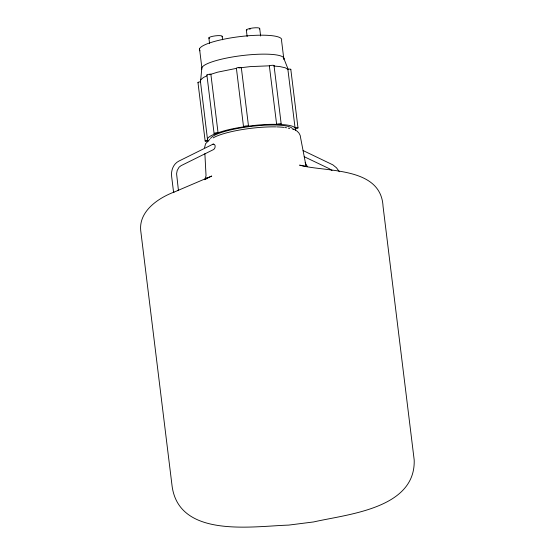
<?xml version="1.0" encoding="UTF-8"?>
<svg xmlns="http://www.w3.org/2000/svg" width="555" height="555" viewBox="0 0 555 555"><rect width="100%" height="100%" fill="white"/><g stroke="black" fill="none" stroke-linecap="round" stroke-linejoin="round"><path stroke-width="0.83" d="M204.552 147.713L205.558 143.773L209.762 139.388M200.473 82.237L201.86 67.724L199.529 48.778M295.426 130.46A39.759 7.721 -7 0 0 295.468 128.67L294.844 127.775A39.759 7.721 -7 0 0 280.455 124.5L276.536 124.369A39.759 7.721 -7 0 0 248.515 126.165L243.596 126.866A39.759 7.721 -7 0 0 218.372 132.68L215.333 133.817A39.759 7.721 -7 0 0 207.667 140.242L207.223 140.297A2.539 0.493 -7 0 0 205.177 141.116A2.539 0.493 -7 0 0 208.097 141.171L207.66 140.734L200.487 81.738L200.036 81.793A2.539 0.493 -7 0 0 198.544 82.778M306.679 166.632L305.278 165.917L307.428 166.639L299.603 165.14C324.98 172.307 380.952 166.098 383.047 206.342L414.196 460.026C415.688 508.886 347.139 514.214 313.672 521.936L288.704 525.099C252.345 526.223 177.676 538.836 171.89 484.432L140.741 230.748C138.632 211.316 158.119 198.149 174.041 192.085L178.419 190.303L176.594 173.805L177.191 170.468L179.071 167.194L181.069 165.667L213.606 149.531C215.562 148.594 215.937 143.877 213.238 144.057L178.863 161.103C173.257 163.878 170.829 170.683 171.655 176.622L173.583 192.321L174.103 192.141M204.857 179.591L206.037 175.699L204.878 153.652M212.669 144.647L213.238 144.057M205.676 179.105L206.876 177.898L205.725 178.925M200.535 79.948L203.581 77.395L206.495 76.07M205.079 179.341L204.386 179.681L211.719 176.046L177.517 190.636M238.83 67.96L250.388 66.607L269.446 65.816A2.539 0.493 -7 0 1 272.678 65.282A2.539 0.493 -7 0 1 273.879 65.747M280.455 124.5L280.761 124.403A2.539 0.493 -7 0 0 280.143 123.779A2.539 0.493 -7 0 0 276.633 124.32L269.348 65.865M209.408 74.738L217.622 72.171L236.416 68.369L243.534 126.838A2.539 0.493 -7 0 1 245.581 126.02A2.539 0.493 -7 0 1 248.501 126.075L241.314 67.578A2.539 0.493 -7 0 0 238.4 67.523A2.539 0.493 -7 0 0 236.354 68.334L236.416 68.369M177.954 190.427L178.419 190.303M295.468 128.67L295.919 128.614A2.539 0.493 -7 0 0 297.966 127.796A2.539 0.493 -7 0 0 295.045 127.733L287.865 69.236A2.539 0.493 -7 0 1 290.425 69.16A2.539 0.493 -7 0 1 290.362 69.715M215.333 133.817L215.146 133.817A2.539 0.493 -7 0 1 214.528 133.2A2.539 0.493 -7 0 1 218.039 132.659L210.858 74.162A2.539 0.493 -7 0 0 207.792 74.55A2.539 0.493 -7 0 0 207.126 75.216M274.038 66.066L279.637 66.517L285.367 67.821L288.302 69.673L283.418 57.401M303.12 150.565L332.854 164.849L336.455 167.776L339.382 171.752M304.223 156.711L329.198 168.644L332.029 170.531M293.317 129.246L292.631 128.906C296.918 130.092 300.539 133.394 300.65 138.035L305.805 164.821L305.236 162.317L306.055 164.634L307.505 166.604M290.813 69.424L297.993 127.921M283.882 59.461L281.551 40.515A41.465 8.054 -7 0 0 238.768 36.748A41.465 8.054 -7 0 0 199.994 50.838M274.024 65.608L281.205 124.105M259.719 28.617L260.628 36.033M246.33 29.963L247.142 36.554M222.257 36.477L222.666 39.773M208.867 37.823L209.575 43.595M206.897 74.994L214.084 133.491M197.962 82.487L205.149 140.984M201.853 69.139A41.465 8.054 -7 0 1 241.099 55.701A41.465 8.054 -7 0 1 284.035 58.74M210.56 138.583A41.465 8.054 -7 0 1 249.799 126.561A41.465 8.054 -7 0 1 292.117 128.26M209.471 38.427A6.771 1.318 -7 0 1 215.271 35.86A6.771 1.318 -7 0 1 221.875 36.859M246.933 30.567A6.771 1.318 -7 0 1 252.733 28A6.771 1.318 -7 0 1 259.338 28.999M249.583 29.221A4.232 0.819 -7 0 1 250.326 28.971M213.169 137.897A42.027 8.165 -7 0 1 275.766 126.88M276.647 126.901A42.027 8.165 -7 0 1 283.792 127.379M284.764 127.504A42.027 8.165 -7 0 1 286.588 127.789M288.225 128.122A42.027 8.165 -7 0 1 289.641 128.503"/></g></svg>
